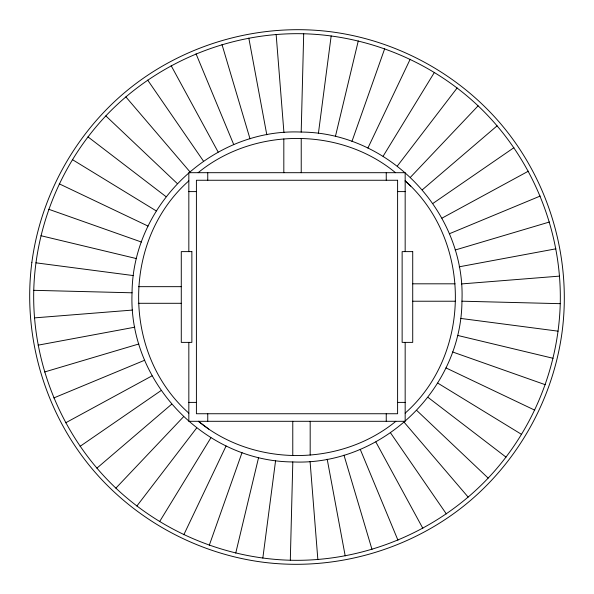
<?xml version="1.0" encoding="UTF-8"?>
<svg xmlns="http://www.w3.org/2000/svg" width="594" height="594" viewBox="0 0 594 594"><rect width="100%" height="100%" fill="white"/><g stroke="black" fill="none" stroke-linecap="round" stroke-linejoin="round"><path stroke-width="0.89" d="M188.833 413.134C121.911 353.95 121.889 240.05 188.833 180.88M290.31 560.239C364.003 562.132 437.466 531.615 488.164 478.096C532.395 431.222 558.486 368.102 560.246 303.675C562.102 229.989 531.63 156.526 478.103 105.843C431.237 61.605 368.124 35.529 303.697 33.761C229.997 31.861 156.549 62.385 105.836 115.889C61.62 162.778 35.514 225.883 33.754 290.317C31.89 363.996 62.37 437.459 115.889 488.142C162.756 532.387 225.883 558.479 290.31 560.239L292.812 461.939C381.274 465.919 461.412 389.738 461.946 301.195C465.904 212.726 389.753 132.588 301.195 132.061C212.726 128.074 132.596 204.254 132.054 292.797C128.089 381.274 204.247 461.419 292.812 461.939M301.195 132.061L303.697 33.761M262.83 558.093L275.594 460.595M318.406 133.405L331.17 35.907M235.736 553.096L258.605 457.462M335.395 136.538L358.271 40.904M209.281 545.285L242.04 452.576M351.952 141.424L384.689 48.708M183.813 534.749L226.084 445.975M367.916 148.017L410.179 59.237M159.593 521.629L210.9 437.748M383.1 156.252L434.422 72.379M136.858 506.029L196.659 427.977M397.341 166.023L457.142 87.971M115.889 488.142L183.516 416.773M410.484 177.227L478.103 105.843M395.842 421.302L395.389 421.703C339.775 466.825 253.683 466.943 198.359 421.302M198.166 172.691L198.611 172.297C254.165 127.242 340.303 126.968 395.515 172.698M405.167 413.12C472.111 353.942 472.082 240.058 405.167 180.866M96.896 468.161L171.614 404.247M422.386 189.746L497.104 125.824M80.108 446.324L161.093 390.555M432.907 203.445L513.899 147.691M65.667 422.802L152.057 375.839M441.943 218.161L528.333 171.198M53.802 397.943L144.617 360.254M449.383 233.746L540.198 196.057M44.58 371.985L138.833 343.978M455.167 250.022L549.42 222.015M38.12 345.166L134.793 327.183M459.207 266.81L555.88 248.819M34.511 317.879L132.529 310.068M461.471 283.932L559.489 276.128M188.833 191.602L196.406 191.602M397.601 191.602L405.167 191.602M412.719 283.813L455.078 283.813M138.499 286.664L181.281 286.664M412.719 301.225L455.583 301.225M138.283 303.296L181.281 303.296M188.833 402.398L196.406 402.398M397.601 402.398L405.167 402.398M33.754 290.317L132.054 292.797M461.946 301.195L560.246 303.675M35.9 262.823L133.398 275.586M460.602 318.414L558.1 331.17M40.904 235.707L136.531 258.605M457.469 335.395L553.096 358.293M48.723 209.266L141.431 242.04M452.569 351.96L545.277 384.712M59.244 183.828L148.032 226.084M445.975 367.916L534.763 410.172M72.371 159.593L156.252 210.907M437.748 383.093L521.621 434.422M198.485 421.302L208.806 429.098M87.971 136.872L166.03 196.659M427.97 397.341L506.021 457.135M405.167 180.97L410.729 186.122M105.836 115.889L177.227 183.516M416.773 410.476L488.164 478.096M125.854 96.881L189.753 171.621M404.247 422.379L468.161 497.104M147.683 80.108L203.445 161.1M390.555 432.9L446.317 513.892M171.169 65.689L218.161 152.064M375.839 441.936L422.831 528.311M196.035 53.802L233.746 144.617M360.254 449.383L397.95 540.206M222.008 44.572L250.022 138.833M343.978 455.16L371.993 549.413M248.819 38.12L266.803 134.793M327.197 459.207L345.196 555.88M276.151 34.504L283.932 132.529M310.068 461.471L317.849 559.496M405.167 251.618L405.167 172.698L188.833 172.691L188.833 251.618M405.167 342.382L405.167 421.302L188.833 421.302L188.833 342.382M386.249 172.698L386.249 180.257M386.249 413.743L386.249 421.302M310.179 421.302L310.179 455.078M301.232 138.417L301.232 172.691M292.775 421.302L292.775 455.583M283.821 138.922L283.821 172.691M207.752 172.691L207.752 180.257M207.752 413.743L207.752 421.302M31.876 262.296C22.164 336.508 45.151 413.936 93.815 470.804C136.449 520.455 197.423 553.504 262.303 562.117C336.516 571.851 413.929 548.849 470.797 500.193C520.448 457.551 553.504 396.577 562.124 331.697C571.844 257.484 548.841 180.064 500.185 123.188C457.543 73.545 396.577 40.489 331.697 31.883C257.492 22.149 180.079 45.144 123.218 93.8C73.552 136.434 40.503 197.423 31.876 262.296M397.601 180.257L196.406 180.257L196.406 413.743L397.601 413.743L397.601 180.257M191.862 251.618L181.281 251.618L181.281 342.382L191.862 342.382L191.862 251.618M412.719 251.618L402.138 251.618L402.138 342.382L412.719 342.382L412.719 251.618"/></g></svg>
